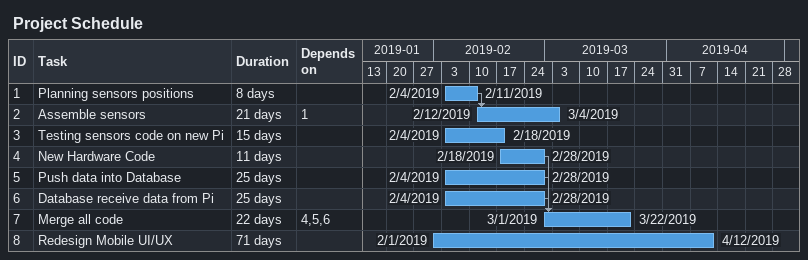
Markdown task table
Project Schedule

| ID | Task | Duration | Start | Finish | Predecessors |
|---|---|---|---|---|---|
| 1 | Planning sensors positions | 8d | 2019-02-04 | 2019-02-11 |  |
| 2 | Assemble sensors | 21d | 2019-02-12 | 2019-03-04 | 1 |
| 3 | Testing sensors code on new Pi | 15d | 2019-02-04 | 2019-02-18 |  |
| 4 | New Hardware Code | 11d | 2019-02-18 | 2019-02-28 |  |
| 5 | Push data into Database | 25d | 2019-02-04 | 2019-02-28 |  |
| 6 | Database receive data from Pi | 25d | 2019-02-04 | 2019-02-28 |  |
| 7 | Merge all code | 22d | 2019-03-01 | 2019-03-22 | 4, 5, 6 |
| 8 | Redesign Mobile UI/UX | 71d | 2019-02-01 | 2019-04-12 |  |
